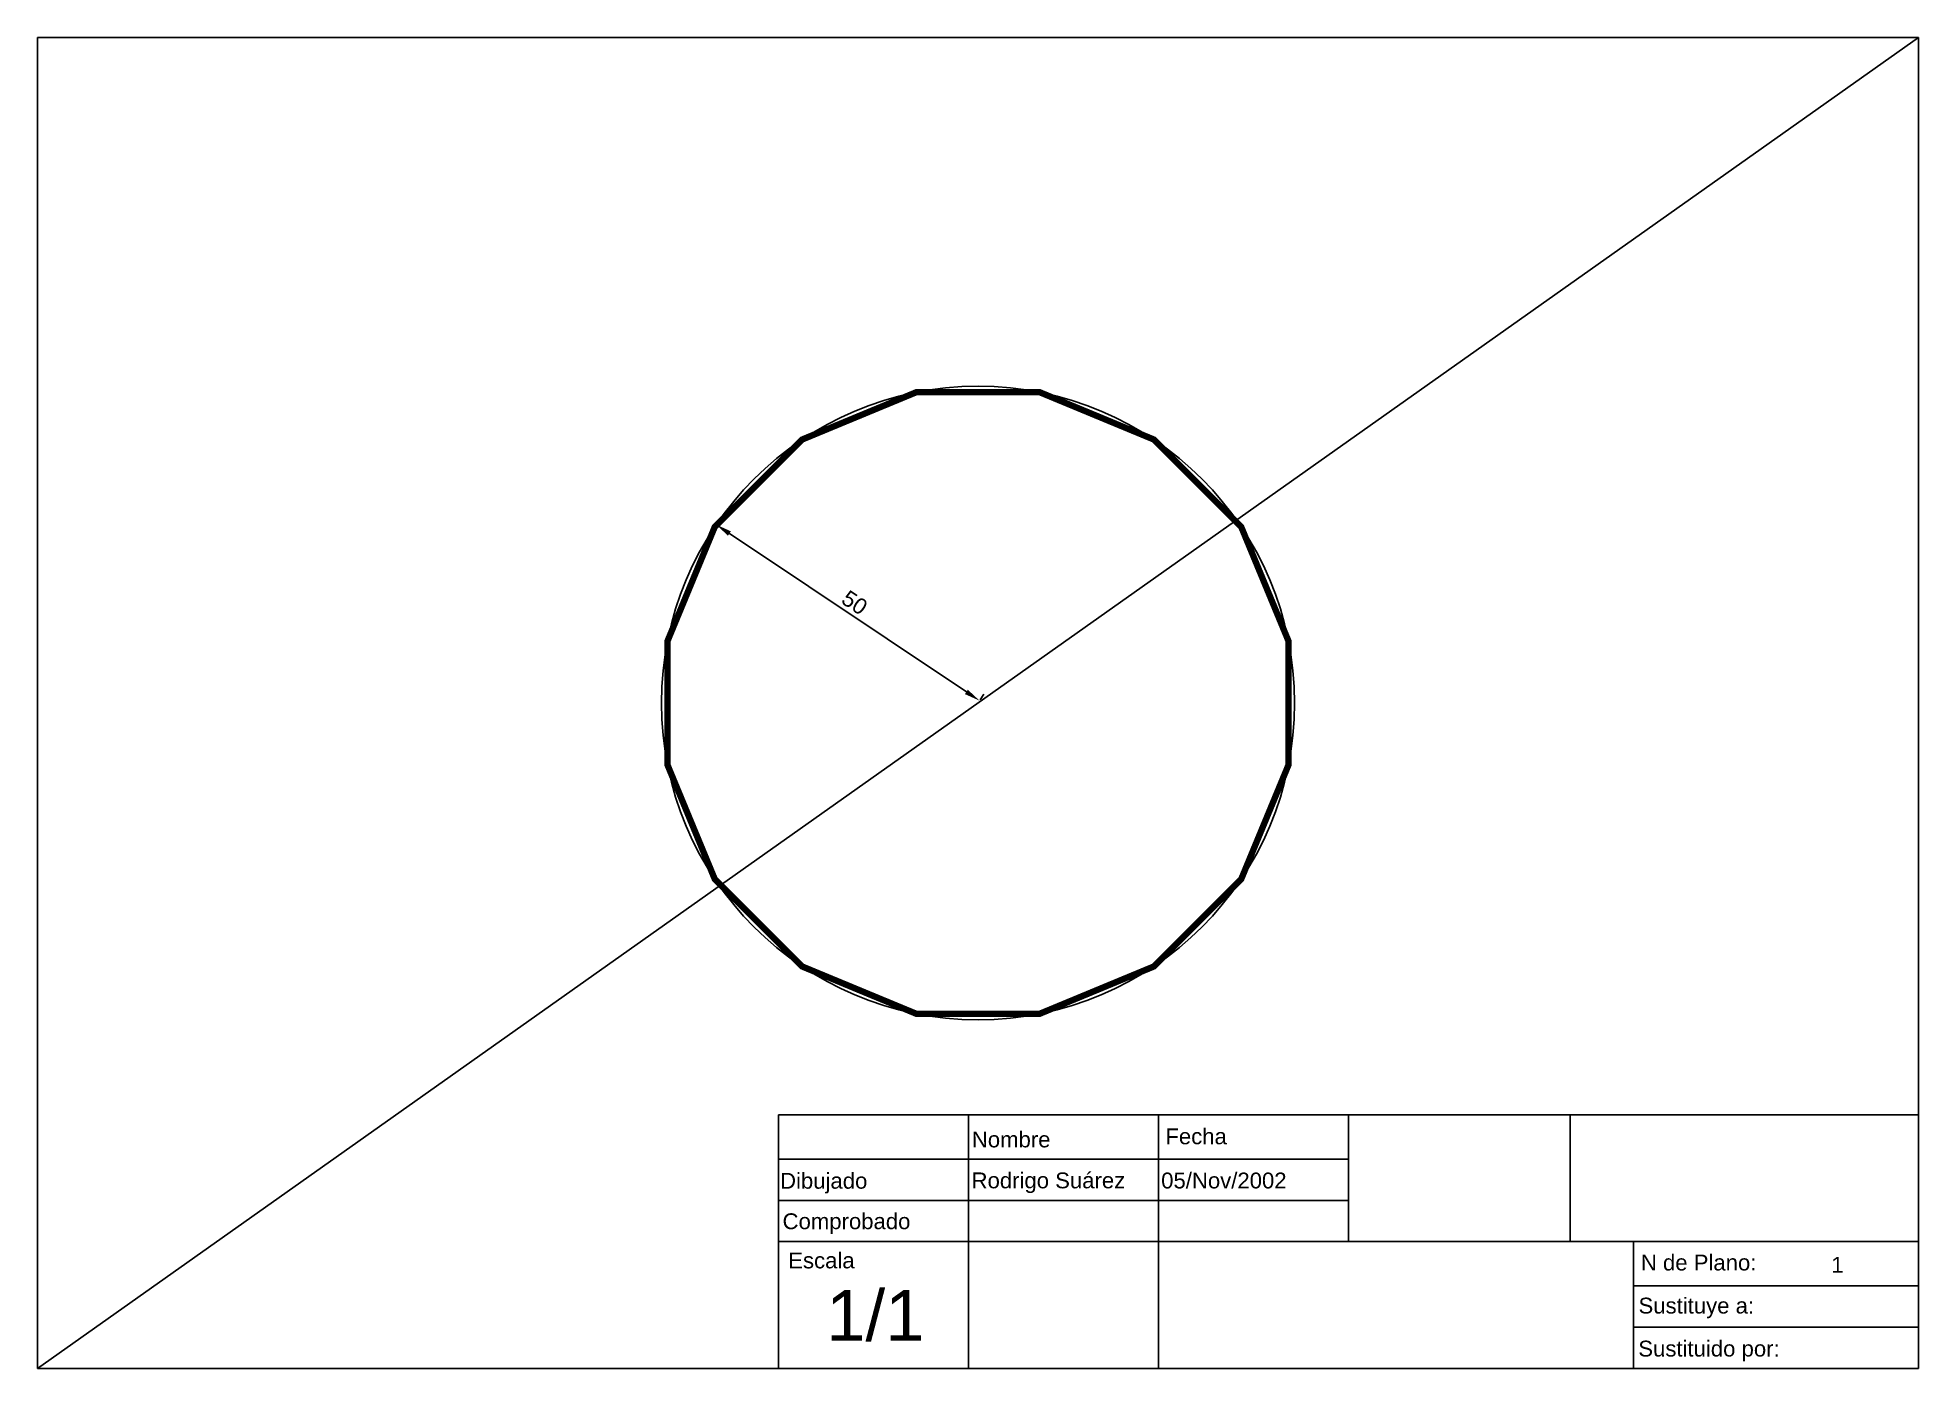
# Model space of a CAD drawing. Header units: millimetres. Extents: x 33 to 330, y 100 to 310.
import ezdxf

# ---------------------------------------------------------------- set-up
doc = ezdxf.new("R2010")
doc.units = ezdxf.units.MM
doc.layers.add('Auxiliar', color=253, linetype='Continuous')
doc.styles.get("Standard").update_dxf_attribs({"font": 'arial.ttf'})
doc.dimstyles.new('ISO-25', dxfattribs={"dimtxt": 2.5, "dimasz": 2.5, "dimexe": 1.25, "dimexo": 0.625, "dimtad": 1, "dimtxsty": 'Standard', "dimcen": 2.5, "dimadec": 0, "dimazin": 0, "dimtfac": 1, "dimtmove": 0, "dimatfit": 3, "dimfxl": 1, "dimarcsym": 0})

# ---------------------------------------------------------------- blocks, each defined once
blk = doc.blocks.new('*D2')
at = {"layer": 'Auxiliar', "color": 0, "lineweight": -2, "transparency": 16777216}
for p, q in [((140.47, 233.38), (141.06, 234.27)), ((179.86, 206.84), (142.44, 231.84)), ((182.04, 205.61), (182.63, 206.49))]:
    blk.add_line(p, q, dxfattribs=at)
at = {"layer": 'Auxiliar', "color": 0, "transparency": 16777216}
for points in [[(142.67, 232.18), (142.21, 231.49), (140.36, 233.23)], [(180.09, 207.18), (179.63, 206.49), (181.94, 205.45)]]:
    blk.add_solid(points, dxfattribs=at)
at = {"layer": 'Defpoints', "color": 0, "transparency": 16777216}
for p in [(140.12, 232.86), (140.36, 233.23), (181.69, 205.09)]:
    blk.add_point(p, dxfattribs=at)
at = {"layer": 'Auxiliar', "color": 0, "transparency": 16777216, "insert": (162.21, 220.92), "char_height": 2.5, "attachment_point": 5, "rotation": 326.25}
blk.add_mtext('50', dxfattribs=at)

msp = doc.modelspace()

# ---------------------------------------------------------------- linework, layer by layer
for points in [[(33.194, 100.086), (330.194, 100.086), (330.194, 310.086), (33.194, 310.086)], [(150.194, 100.086), (330.194, 100.086), (330.194, 140.086), (150.194, 140.086)], [(150.194, 140.086), (180.194, 140.086), (180.194, 133.086), (150.194, 133.086)], [(210.194, 140.086), (180.194, 140.086), (180.194, 133.086), (210.194, 133.086)], [(210.194, 140.086), (240.194, 140.086), (240.194, 133.086), (210.194, 133.086)], [(240.194, 140.086), (275.194, 140.086), (275.194, 120.086), (240.194, 120.086)], [(275.194, 120.086), (330.194, 120.086), (330.194, 140.086), (275.194, 140.086)], [(150.194, 133.086), (180.194, 133.086), (180.194, 126.586), (150.194, 126.586)], [(210.194, 133.086), (180.194, 133.086), (180.194, 126.586), (210.194, 126.586)], [(210.194, 133.086), (240.194, 133.086), (240.194, 126.586), (210.194, 126.586)], [(150.194, 126.586), (180.194, 126.586), (180.194, 120.086), (150.194, 120.086)], [(210.194, 126.586), (180.194, 126.586), (180.194, 120.086), (210.194, 120.086)], [(210.194, 126.586), (240.194, 126.586), (240.194, 120.086), (210.194, 120.086)], [(150.194, 120.086), (180.194, 120.086), (180.194, 100.086), (150.194, 100.086)], [(210.194, 120.086), (180.194, 120.086), (180.194, 100.086), (210.194, 100.086)], [(210.194, 120.086), (285.194, 120.086), (285.194, 100.086), (210.194, 100.086)], [(285.194, 120.086), (330.194, 120.086), (330.194, 113.086), (285.194, 113.086)], [(285.194, 113.086), (330.194, 113.086), (330.194, 106.586), (285.194, 106.586)]]:
    msp.add_lwpolyline(points, close=True)
at = {"const_width": 1}
msp.add_lwpolyline([(171.939, 254.125), (153.915, 246.66), (140.12, 232.865), (132.655, 214.841), (132.655, 195.332), (140.12, 177.308), (153.915, 163.513), (171.939, 156.047), (191.448, 156.047), (209.472, 163.513), (223.267, 177.308), (230.733, 195.332), (230.733, 214.841), (223.267, 232.865), (209.472, 246.66), (191.448, 254.125)], close=True, dxfattribs=at)
at = {"layer": 'Auxiliar'}
msp.add_line((33.194, 100.086), (330.194, 310.086), dxfattribs=at)
msp.add_circle((181.694, 205.086), 50, dxfattribs=at)

# ---------------------------------------------------------------- texts
for s, height, p in [('Fecha', 2.5, (211.285, 135.451)), ('Dibujado', 2.5, (150.437, 128.44)), ('Rodrigo Suárez', 2.5, (180.679, 128.499)), ('05/Nov/2002', 2.5, (210.62, 128.481)), ('Comprobado', 2.5, (150.833, 122.051)), ('Escala', 2.5, (151.729, 115.868)), ('N de Plano:', 2.5, (286.369, 115.532)), ('1', 2.5, (316.44, 115.177)), ('1/1', 8, (157.716, 104.438)), ('Sustituye a:', 2.5, (285.998, 108.74)), ('Sustituido por:', 2.5, (285.966, 101.956))]:
    msp.add_text(s, height=height).set_placement(p)
at = {"insert": (180.723, 137.461), "char_height": 2.5, "attachment_point": 1}
msp.add_mtext_dynamic_manual_height_columns('Nombre', width=2.5, gutter_width=12.5, heights=[0], dxfattribs=at)

# ---------------------------------------------------------------- dimensions: what is measured, and where the dimension line sits
at = {"layer": 'Auxiliar'}
dim = msp.add_aligned_dim(p1=(181.694, 205.086), p2=(140.12, 232.865), distance=-0.435, dimstyle='ISO-25', dxfattribs=at)
dim.commit()
dim.dimension.update_dxf_attribs({"geometry": '*D2', "text_midpoint": (162.205, 220.918)})

doc.saveas('drawing.dxf')
